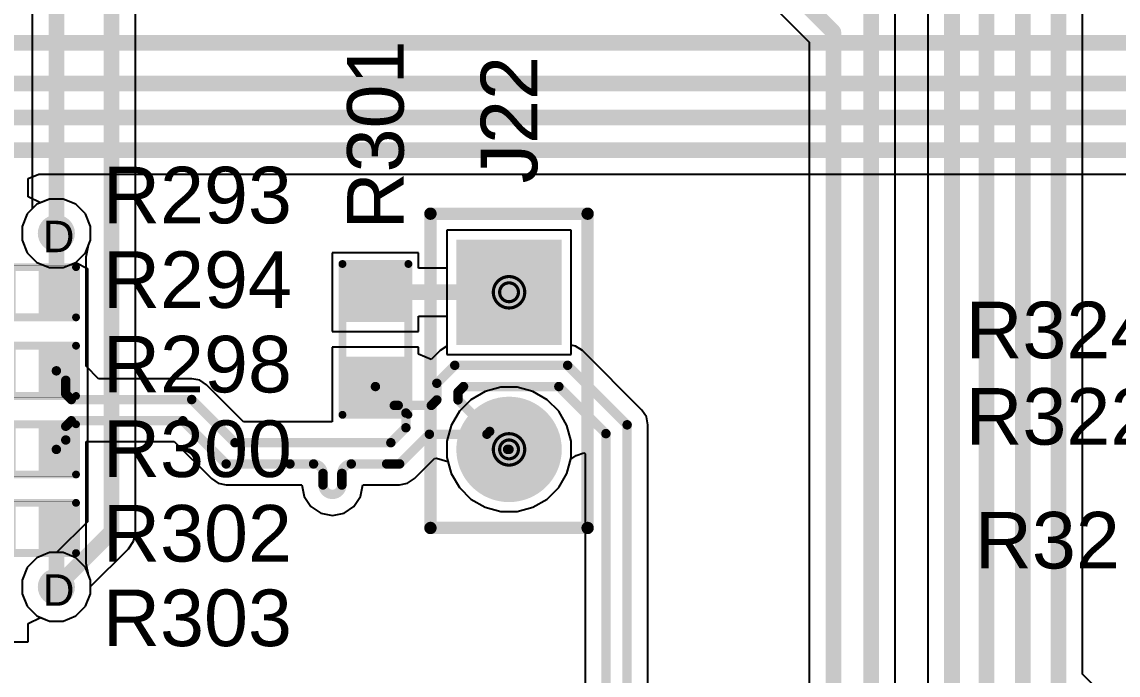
# Model space of a CAD drawing. Header units: inches. Extents: x -11 to 5428, y 0 to 5423.
# Drawn here: x 71.82 to 89.53, y 19.84 to 30.4 of the extents above; entities that cross this region are included whole.
import ezdxf

# ---------------------------------------------------------------- set-up
doc = ezdxf.new("R2010")
doc.units = ezdxf.units.IN
for name, color, linetype in [('Bottom Layer', 5, 'Continuous'), ('Bottom Solder', 6, 'Continuous'), ('Drill Drawing', 1, 'Continuous'), ('GND', 16, 'Continuous'), ('Multi-Layer', 9, 'Continuous'), ('Pad Holes', 156, 'Continuous'), ('PWR', 76, 'Continuous'), ('Top Layer', 1, 'Continuous'), ('Top Overlay', 2, 'Continuous'), ('Top Paste', 8, 'Continuous'), ('Top Solder', 216, 'Continuous'), ('Via Holes', 16, 'Continuous')]:
    doc.layers.add(name, color=color, linetype=linetype)
doc.styles.add('Arial', font='', dxfattribs={"height": 0.2})
doc.styles.get('Arial').set_extended_font_data('Arial')

# ---------------------------------------------------------------- blocks, each defined once
blk = doc.blocks.new('R___0402_187')
at = {"layer": 'Top Layer'}
for points in [[(-0.698, -0.317), (-0.698, 0.318), (-0.241, 0.318), (-0.241, -0.317)], [(0.241, -0.317), (0.241, 0.318), (0.699, 0.318), (0.699, -0.317)]]:
    blk.add_hatch(color=1, dxfattribs=at).paths.add_polyline_path(points)
at = {"layer": 'Top Paste'}
for points in [[(-0.698, -0.317), (-0.698, 0.318), (-0.241, 0.318), (-0.241, -0.317)], [(0.241, -0.317), (0.241, 0.318), (0.699, 0.318), (0.699, -0.317)]]:
    blk.add_hatch(color=8, dxfattribs=at).paths.add_polyline_path(points)
at = {"layer": 'Top Solder'}
for points in [[(-0.753, -0.372), (-0.753, 0.373), (-0.186, 0.373), (-0.186, -0.372)], [(0.186, -0.372), (0.186, 0.373), (0.754, 0.373), (0.754, -0.372)]]:
    blk.add_hatch(color=216, dxfattribs=at).paths.add_polyline_path(points)
at = {"layer": 'Top Overlay'}
for points in [[(0.787, 0.406, 0.127, 0.127, 0), (-0.787, 0.406, 0.127, 0.127, 0)], [(-0.787, 0.406, 0.127, 0.127, 0), (-0.787, -0.406, 0.127, 0.127, 0)], [(0.787, 0.406, 0.127, 0.127, 0), (0.787, -0.406, 0.127, 0.127, 0)], [(0.787, -0.406, 0.127, 0.127, 0), (-0.787, -0.406, 0.127, 0.127, 0)], [(0.813, -0.432, 0.00323, 0.00323, 0), (-0.813, -0.432, 0.00323, 0.00323, 0)]]:
    blk.add_lwpolyline(points, format="xyseb", dxfattribs=at)
for points in [[(-0.819, 0.406, 0.0635, 0.0635, 1), (-0.756, 0.406, 0.0635, 0.0635, 1)], [(-0.819, 0.406, 0.0635, 0.0635, 1), (-0.756, 0.406, 0.0635, 0.0635, 1)], [(0.756, 0.406, 0.0635, 0.0635, 1), (0.819, 0.406, 0.0635, 0.0635, 1)], [(0.756, 0.406, 0.0635, 0.0635, 1), (0.819, 0.406, 0.0635, 0.0635, 1)], [(-0.819, -0.406, 0.0635, 0.0635, 1), (-0.756, -0.406, 0.0635, 0.0635, 1)], [(-0.819, -0.406, 0.0635, 0.0635, 1), (-0.756, -0.406, 0.0635, 0.0635, 1)], [(0.756, -0.406, 0.0635, 0.0635, 1), (0.819, -0.406, 0.0635, 0.0635, 1)], [(0.756, -0.406, 0.0635, 0.0635, 1), (0.819, -0.406, 0.0635, 0.0635, 1)], [(-0.814, -0.432, 0.00161, 0.00161, 1), (-0.812, -0.432, 0.00161, 0.00161, 1)], [(0.812, -0.432, 0.00161, 0.00161, 1), (0.814, -0.432, 0.00161, 0.00161, 1)]]:
    blk.add_lwpolyline(points, format="xyseb", close=True, dxfattribs=at)
blk = doc.blocks.new('R___0603_188')
at = {"layer": 'Top Layer'}
for points in [[(-0.381, 0.444), (-0.381, -0.445), (-1.143, -0.445), (-1.143, 0.444)], [(1.143, 0.444), (1.143, -0.445), (0.381, -0.445), (0.381, 0.444)]]:
    blk.add_hatch(color=1, dxfattribs=at).paths.add_polyline_path(points)
at = {"layer": 'Top Paste'}
for points in [[(-0.381, 0.444), (-0.381, -0.445), (-1.143, -0.445), (-1.143, 0.444)], [(1.143, 0.444), (1.143, -0.445), (0.381, -0.445), (0.381, 0.444)]]:
    blk.add_hatch(color=8, dxfattribs=at).paths.add_polyline_path(points)
at = {"layer": 'Top Solder'}
for points in [[(-0.279, 0.546), (-0.279, -0.546), (-1.245, -0.546), (-1.245, 0.546)], [(1.245, 0.546), (1.245, -0.546), (0.279, -0.546), (0.279, 0.546)]]:
    blk.add_hatch(color=216, dxfattribs=at).paths.add_polyline_path(points)
at = {"layer": 'Top Overlay'}
for points in [[(1.219, 0.533, 0.127, 0.127, 0), (-1.219, 0.533, 0.127, 0.127, 0)], [(-1.219, -0.533, 0.127, 0.127, 0), (-1.219, 0.533, 0.127, 0.127, 0)], [(1.219, -0.533, 0.127, 0.127, 0), (1.219, 0.533, 0.127, 0.127, 0)], [(1.219, -0.533, 0.127, 0.127, 0), (-1.219, -0.533, 0.127, 0.127, 0)]]:
    blk.add_lwpolyline(points, format="xyseb", dxfattribs=at)
for points in [[(-1.251, 0.533, 0.0635, 0.0635, 1), (-1.187, 0.533, 0.0635, 0.0635, 1)], [(-1.251, 0.533, 0.0635, 0.0635, 1), (-1.187, 0.533, 0.0635, 0.0635, 1)], [(1.187, 0.533, 0.0635, 0.0635, 1), (1.251, 0.533, 0.0635, 0.0635, 1)], [(1.187, 0.533, 0.0635, 0.0635, 1), (1.251, 0.533, 0.0635, 0.0635, 1)], [(-1.251, -0.533, 0.0635, 0.0635, 1), (-1.187, -0.533, 0.0635, 0.0635, 1)], [(-1.251, -0.533, 0.0635, 0.0635, 1), (-1.187, -0.533, 0.0635, 0.0635, 1)], [(1.187, -0.533, 0.0635, 0.0635, 1), (1.251, -0.533, 0.0635, 0.0635, 1)], [(1.187, -0.533, 0.0635, 0.0635, 1), (1.251, -0.533, 0.0635, 0.0635, 1)]]:
    blk.add_lwpolyline(points, format="xyseb", close=True, dxfattribs=at)
blk = doc.blocks.new('R___0402_189')
at = {"layer": 'Top Layer'}
for points in [[(-0.699, -0.318), (-0.699, 0.317), (-0.241, 0.317), (-0.241, -0.318)], [(0.241, -0.318), (0.241, 0.317), (0.698, 0.317), (0.698, -0.318)]]:
    blk.add_hatch(color=1, dxfattribs=at).paths.add_polyline_path(points)
at = {"layer": 'Top Paste'}
for points in [[(-0.699, -0.318), (-0.699, 0.317), (-0.241, 0.317), (-0.241, -0.318)], [(0.241, -0.318), (0.241, 0.317), (0.698, 0.317), (0.698, -0.318)]]:
    blk.add_hatch(color=8, dxfattribs=at).paths.add_polyline_path(points)
at = {"layer": 'Top Solder'}
for points in [[(-0.754, -0.373), (-0.754, 0.372), (-0.186, 0.372), (-0.186, -0.373)], [(0.186, -0.373), (0.186, 0.372), (0.753, 0.372), (0.753, -0.373)]]:
    blk.add_hatch(color=216, dxfattribs=at).paths.add_polyline_path(points)
at = {"layer": 'Top Overlay'}
for points in [[(-0.787, 0.406, 0.127, 0.127, 0), (0.787, 0.406, 0.127, 0.127, 0)], [(-0.787, -0.406, 0.127, 0.127, 0), (-0.787, 0.406, 0.127, 0.127, 0)], [(0.787, -0.406, 0.127, 0.127, 0), (0.787, 0.406, 0.127, 0.127, 0)], [(-0.787, -0.406, 0.127, 0.127, 0), (0.787, -0.406, 0.127, 0.127, 0)], [(-0.813, -0.432, 0.00323, 0.00323, 0), (0.813, -0.432, 0.00323, 0.00323, 0)]]:
    blk.add_lwpolyline(points, format="xyseb", dxfattribs=at)
for points in [[(-0.819, 0.406, 0.0635, 0.0635, 1), (-0.756, 0.406, 0.0635, 0.0635, 1)], [(-0.819, 0.406, 0.0635, 0.0635, 1), (-0.756, 0.406, 0.0635, 0.0635, 1)], [(0.756, 0.406, 0.0635, 0.0635, 1), (0.819, 0.406, 0.0635, 0.0635, 1)], [(0.756, 0.406, 0.0635, 0.0635, 1), (0.819, 0.406, 0.0635, 0.0635, 1)], [(-0.819, -0.406, 0.0635, 0.0635, 1), (-0.756, -0.406, 0.0635, 0.0635, 1)], [(-0.819, -0.406, 0.0635, 0.0635, 1), (-0.756, -0.406, 0.0635, 0.0635, 1)], [(0.756, -0.406, 0.0635, 0.0635, 1), (0.819, -0.406, 0.0635, 0.0635, 1)], [(0.756, -0.406, 0.0635, 0.0635, 1), (0.819, -0.406, 0.0635, 0.0635, 1)], [(-0.814, -0.432, 0.00161, 0.00161, 1), (-0.812, -0.432, 0.00161, 0.00161, 1)], [(0.812, -0.432, 0.00161, 0.00161, 1), (0.814, -0.432, 0.00161, 0.00161, 1)]]:
    blk.add_lwpolyline(points, format="xyseb", close=True, dxfattribs=at)
blk = doc.blocks.new('R___0402_191')
at = {"layer": 'Top Layer'}
for points in [[(-0.699, -0.318), (-0.699, 0.317), (-0.241, 0.317), (-0.241, -0.318)], [(0.241, -0.318), (0.241, 0.317), (0.698, 0.317), (0.698, -0.318)]]:
    blk.add_hatch(color=1, dxfattribs=at).paths.add_polyline_path(points)
at = {"layer": 'Top Paste'}
for points in [[(-0.699, -0.318), (-0.699, 0.317), (-0.241, 0.317), (-0.241, -0.318)], [(0.241, -0.318), (0.241, 0.317), (0.698, 0.317), (0.698, -0.318)]]:
    blk.add_hatch(color=8, dxfattribs=at).paths.add_polyline_path(points)
at = {"layer": 'Top Solder'}
for points in [[(-0.754, -0.373), (-0.754, 0.372), (-0.186, 0.372), (-0.186, -0.373)], [(0.186, -0.373), (0.186, 0.372), (0.753, 0.372), (0.753, -0.373)]]:
    blk.add_hatch(color=216, dxfattribs=at).paths.add_polyline_path(points)
at = {"layer": 'Top Overlay'}
for points in [[(-0.787, 0.406, 0.127, 0.127, 0), (0.787, 0.406, 0.127, 0.127, 0)], [(-0.787, -0.406, 0.127, 0.127, 0), (-0.787, 0.406, 0.127, 0.127, 0)], [(0.787, -0.406, 0.127, 0.127, 0), (0.787, 0.406, 0.127, 0.127, 0)], [(-0.787, -0.406, 0.127, 0.127, 0), (0.787, -0.406, 0.127, 0.127, 0)], [(-0.813, -0.432, 0.00323, 0.00323, 0), (0.813, -0.432, 0.00323, 0.00323, 0)]]:
    blk.add_lwpolyline(points, format="xyseb", dxfattribs=at)
for points in [[(-0.819, 0.406, 0.0635, 0.0635, 1), (-0.756, 0.406, 0.0635, 0.0635, 1)], [(-0.819, 0.406, 0.0635, 0.0635, 1), (-0.756, 0.406, 0.0635, 0.0635, 1)], [(0.756, 0.406, 0.0635, 0.0635, 1), (0.819, 0.406, 0.0635, 0.0635, 1)], [(0.756, 0.406, 0.0635, 0.0635, 1), (0.819, 0.406, 0.0635, 0.0635, 1)], [(-0.819, -0.406, 0.0635, 0.0635, 1), (-0.756, -0.406, 0.0635, 0.0635, 1)], [(-0.819, -0.406, 0.0635, 0.0635, 1), (-0.756, -0.406, 0.0635, 0.0635, 1)], [(0.756, -0.406, 0.0635, 0.0635, 1), (0.819, -0.406, 0.0635, 0.0635, 1)], [(0.756, -0.406, 0.0635, 0.0635, 1), (0.819, -0.406, 0.0635, 0.0635, 1)], [(-0.814, -0.432, 0.00161, 0.00161, 1), (-0.812, -0.432, 0.00161, 0.00161, 1)], [(0.812, -0.432, 0.00161, 0.00161, 1), (0.814, -0.432, 0.00161, 0.00161, 1)]]:
    blk.add_lwpolyline(points, format="xyseb", close=True, dxfattribs=at)
blk = doc.blocks.new('R___0402_193')
at = {"layer": 'Top Layer'}
for points in [[(-0.698, -0.317), (-0.698, 0.318), (-0.241, 0.318), (-0.241, -0.317)], [(0.241, -0.317), (0.241, 0.318), (0.699, 0.318), (0.699, -0.317)]]:
    blk.add_hatch(color=1, dxfattribs=at).paths.add_polyline_path(points)
at = {"layer": 'Top Paste'}
for points in [[(-0.698, -0.317), (-0.698, 0.318), (-0.241, 0.318), (-0.241, -0.317)], [(0.241, -0.317), (0.241, 0.318), (0.699, 0.318), (0.699, -0.317)]]:
    blk.add_hatch(color=8, dxfattribs=at).paths.add_polyline_path(points)
at = {"layer": 'Top Solder'}
for points in [[(-0.753, -0.372), (-0.753, 0.373), (-0.186, 0.373), (-0.186, -0.372)], [(0.186, -0.372), (0.186, 0.373), (0.754, 0.373), (0.754, -0.372)]]:
    blk.add_hatch(color=216, dxfattribs=at).paths.add_polyline_path(points)
at = {"layer": 'Top Overlay'}
for points in [[(0.787, 0.406, 0.127, 0.127, 0), (-0.787, 0.406, 0.127, 0.127, 0)], [(-0.787, 0.406, 0.127, 0.127, 0), (-0.787, -0.406, 0.127, 0.127, 0)], [(0.787, 0.406, 0.127, 0.127, 0), (0.787, -0.406, 0.127, 0.127, 0)], [(0.787, -0.406, 0.127, 0.127, 0), (-0.787, -0.406, 0.127, 0.127, 0)], [(0.813, -0.432, 0.00323, 0.00323, 0), (-0.813, -0.432, 0.00323, 0.00323, 0)]]:
    blk.add_lwpolyline(points, format="xyseb", dxfattribs=at)
for points in [[(-0.819, 0.406, 0.0635, 0.0635, 1), (-0.756, 0.406, 0.0635, 0.0635, 1)], [(-0.819, 0.406, 0.0635, 0.0635, 1), (-0.756, 0.406, 0.0635, 0.0635, 1)], [(0.756, 0.406, 0.0635, 0.0635, 1), (0.819, 0.406, 0.0635, 0.0635, 1)], [(0.756, 0.406, 0.0635, 0.0635, 1), (0.819, 0.406, 0.0635, 0.0635, 1)], [(-0.819, -0.406, 0.0635, 0.0635, 1), (-0.756, -0.406, 0.0635, 0.0635, 1)], [(-0.819, -0.406, 0.0635, 0.0635, 1), (-0.756, -0.406, 0.0635, 0.0635, 1)], [(0.756, -0.406, 0.0635, 0.0635, 1), (0.819, -0.406, 0.0635, 0.0635, 1)], [(0.756, -0.406, 0.0635, 0.0635, 1), (0.819, -0.406, 0.0635, 0.0635, 1)], [(-0.814, -0.432, 0.00161, 0.00161, 1), (-0.812, -0.432, 0.00161, 0.00161, 1)], [(0.812, -0.432, 0.00161, 0.00161, 1), (0.814, -0.432, 0.00161, 0.00161, 1)]]:
    blk.add_lwpolyline(points, format="xyseb", close=True, dxfattribs=at)
blk = doc.blocks.new('HDR1X2__195')
at = {"layer": 'Bottom Layer'}
blk.add_hatch(color=5, dxfattribs=at).paths.add_polyline_path([(-0.75, 0.75), (0.75, 0.75), (0.75, -0.75), (-0.75, -0.75)])
h = blk.add_hatch(color=5, dxfattribs=at)
edge = h.paths.add_edge_path()
edge.add_arc((2.54, 0), 0.75, 0, 360)
at = {"layer": 'Bottom Solder'}
blk.add_hatch(color=6, dxfattribs=at).paths.add_polyline_path([(-0.852, 0.852), (0.852, 0.852), (0.852, -0.852), (-0.852, -0.852)])
h = blk.add_hatch(color=6, dxfattribs=at)
edge = h.paths.add_edge_path()
edge.add_arc((2.54, 0), 0.852, 0, 360)
at = {"layer": 'GND'}
blk.add_hatch(color=16, dxfattribs=at).paths.add_polyline_path([(-0.75, 0.75), (0.75, 0.75), (0.75, -0.75), (-0.75, -0.75)])
h = blk.add_hatch(color=16, dxfattribs=at)
edge = h.paths.add_edge_path()
edge.add_arc((2.54, 0), 0.75, 0, 360)
at = {"layer": 'Multi-Layer'}
blk.add_hatch(color=9, dxfattribs=at).paths.add_polyline_path([(-0.75, 0.75), (0.75, 0.75), (0.75, -0.75), (-0.75, -0.75)])
h = blk.add_hatch(color=9, dxfattribs=at)
edge = h.paths.add_edge_path()
edge.add_arc((2.54, 0), 0.75, 0, 360)
at = {"layer": 'Pad Holes'}
h = blk.add_hatch(color=7, dxfattribs=at)
edge = h.paths.add_edge_path()
edge.add_arc((0, 0), 0.45, 0, 360)
h = blk.add_hatch(color=7, dxfattribs=at)
edge = h.paths.add_edge_path()
edge.add_arc((2.54, 0), 0.45, 0, 360)
at = {"layer": 'PWR'}
blk.add_hatch(color=76, dxfattribs=at).paths.add_polyline_path([(-0.75, 0.75), (0.75, 0.75), (0.75, -0.75), (-0.75, -0.75)])
h = blk.add_hatch(color=76, dxfattribs=at)
edge = h.paths.add_edge_path()
edge.add_arc((2.54, 0), 0.75, 0, 360)
at = {"layer": 'Top Layer'}
blk.add_hatch(color=1, dxfattribs=at).paths.add_polyline_path([(-0.75, 0.75), (0.75, 0.75), (0.75, -0.75), (-0.75, -0.75)])
h = blk.add_hatch(color=1, dxfattribs=at)
edge = h.paths.add_edge_path()
edge.add_arc((2.54, 0), 0.75, 0, 360)
at = {"layer": 'Top Solder'}
blk.add_hatch(color=216, dxfattribs=at).paths.add_polyline_path([(-0.852, 0.852), (0.852, 0.852), (0.852, -0.852), (-0.852, -0.852)])
h = blk.add_hatch(color=216, dxfattribs=at)
edge = h.paths.add_edge_path()
edge.add_arc((2.54, 0), 0.852, 0, 360)
at = {"layer": 'Top Overlay'}
for points in [[(-1.27, -1.27, 0.2, 0.2, 0), (-1.27, 1.27, 0.2, 0.2, 0)], [(3.81, 1.27, 0.2, 0.2, 0), (-1.27, 1.27, 0.2, 0.2, 0)], [(3.81, -1.27, 0.2, 0.2, 0), (3.81, 1.27, 0.2, 0.2, 0)], [(3.81, -1.27, 0.2, 0.2, 0), (-1.27, -1.27, 0.2, 0.2, 0)]]:
    blk.add_lwpolyline(points, format="xyseb", dxfattribs=at)
for points in [[(-1.32, 1.27, 0.1, 0.1, 1), (-1.22, 1.27, 0.1, 0.1, 1)], [(-1.32, 1.27, 0.1, 0.1, 1), (-1.22, 1.27, 0.1, 0.1, 1)], [(3.76, 1.27, 0.1, 0.1, 1), (3.86, 1.27, 0.1, 0.1, 1)], [(3.76, 1.27, 0.1, 0.1, 1), (3.86, 1.27, 0.1, 0.1, 1)], [(-1.32, -1.27, 0.1, 0.1, 1), (-1.22, -1.27, 0.1, 0.1, 1)], [(-1.32, -1.27, 0.1, 0.1, 1), (-1.22, -1.27, 0.1, 0.1, 1)], [(3.76, -1.27, 0.1, 0.1, 1), (3.86, -1.27, 0.1, 0.1, 1)], [(3.76, -1.27, 0.1, 0.1, 1), (3.86, -1.27, 0.1, 0.1, 1)]]:
    blk.add_lwpolyline(points, format="xyseb", close=True, dxfattribs=at)

msp = doc.modelspace()

# ---------------------------------------------------------------- hatches: boundary and pattern name
at = {"layer": 'Bottom Layer'}
h = msp.add_hatch(color=5, dxfattribs=at)
edge = h.paths.add_edge_path()
edge.add_arc((72.374, 26.981), 0.3, 0, 360)
h = msp.add_hatch(color=5, dxfattribs=at)
edge = h.paths.add_edge_path()
edge.add_arc((72.374, 21.266), 0.3, 0, 360)
at = {"layer": 'GND'}
h = msp.add_hatch(color=16, dxfattribs=at)
edge = h.paths.add_edge_path()
edge.add_arc((72.374, 26.981), 0.3, 0, 360)
h = msp.add_hatch(color=16, dxfattribs=at)
edge = h.paths.add_edge_path()
edge.add_arc((72.374, 21.266), 0.3, 0, 360)
at = {"layer": 'PWR'}
h = msp.add_hatch(color=76, dxfattribs=at)
edge = h.paths.add_edge_path()
edge.add_arc((72.374, 26.981), 0.3, 0, 360)
h = msp.add_hatch(color=76, dxfattribs=at)
edge = h.paths.add_edge_path()
edge.add_arc((72.374, 21.266), 0.3, 0, 360)
at = {"layer": 'Top Layer'}
h = msp.add_hatch(color=1, dxfattribs=at)
edge = h.paths.add_edge_path()
edge.add_arc((72.374, 26.981), 0.3, 0, 360)
h = msp.add_hatch(color=1, dxfattribs=at)
edge = h.paths.add_edge_path()
edge.add_arc((72.374, 21.266), 0.3, 0, 360)
at = {"layer": 'Via Holes'}
h = msp.add_hatch(color=7, dxfattribs=at)
edge = h.paths.add_edge_path()
edge.add_arc((72.374, 26.981), 0.15, 0, 360)
h = msp.add_hatch(color=7, dxfattribs=at)
edge = h.paths.add_edge_path()
edge.add_arc((72.374, 21.266), 0.15, 0, 360)

# ---------------------------------------------------------------- linework, layer by layer
at = {"layer": 'Bottom Layer'}
for p, q in [((71.985, 33.701), (71.985, 27.376)), ((73.653, 22.157), (73.653, 33.263)), ((81.793, 32.822), (84.541, 30.073)), ((88.958, 19.858), (88.958, 32.764)), ((86.458, 31.89), (86.458, 18.983)), ((85.928, 17.689), (85.928, 30.564)), ((84.541, 30.073), (84.541, 17.294)), ((71.904, 27.295), (71.82, 27.092)), ((71.985, 27.376), (71.904, 27.295)), ((71.82, 27.092), (71.82, 26.871)), ((80.693, 27.033), (78.685, 27.033)), ((78.685, 27.033), (78.685, 25.025)), ((80.693, 25.025), (80.693, 27.033)), ((71.82, 26.871), (71.904, 26.668)), ((71.904, 26.668), (72.06, 26.512)), ((72.06, 26.512), (72.264, 26.427)), ((72.264, 26.427), (72.484, 26.427)), ((72.484, 26.427), (72.688, 26.512)), ((72.688, 26.512), (72.876, 26.412)), ((72.876, 26.412), (72.876, 22.318)), ((78.685, 25.025), (80.693, 25.025)), ((79.557, 24.493), (79.301, 24.424)), ((79.821, 24.493), (79.557, 24.493)), ((80.076, 24.424), (79.821, 24.493)), ((79.072, 24.292), (78.886, 24.105)), ((79.301, 24.424), (79.072, 24.292)), ((80.305, 24.292), (80.076, 24.424)), ((80.492, 24.105), (80.305, 24.292)), ((78.886, 24.105), (78.753, 23.876)), ((80.625, 23.876), (80.492, 24.105)), ((78.753, 23.876), (78.685, 23.621)), ((80.693, 23.621), (80.625, 23.876)), ((78.685, 23.621), (78.685, 23.357)), ((80.693, 23.357), (80.693, 23.621)), ((78.685, 23.357), (78.753, 23.101)), ((80.625, 23.101), (80.693, 23.357)), ((78.753, 23.101), (78.886, 22.872)), ((80.492, 22.872), (80.625, 23.101)), ((78.886, 22.872), (79.072, 22.685)), ((80.305, 22.685), (80.492, 22.872)), ((79.072, 22.685), (79.301, 22.553)), ((80.076, 22.553), (80.305, 22.685)), ((79.301, 22.553), (79.557, 22.485)), ((79.821, 22.485), (80.076, 22.553)), ((79.557, 22.485), (79.821, 22.485)), ((72.876, 22.318), (72.378, 21.82)), ((73.623, 22.008), (73.653, 22.157)), ((73.539, 21.882), (73.623, 22.008)), ((72.264, 21.82), (72.06, 21.736)), ((72.378, 21.82), (72.264, 21.82)), ((72.928, 21.271), (73.539, 21.882)), ((72.06, 21.736), (71.904, 21.58)), ((71.904, 21.58), (71.82, 21.377)), ((71.82, 21.377), (71.82, 21.156)), ((72.928, 21.156), (72.928, 21.271)), ((71.82, 21.156), (71.904, 20.953)), ((72.843, 20.953), (72.928, 21.156)), ((71.904, 20.953), (72.06, 20.797)), ((72.688, 20.797), (72.843, 20.953)), ((72.06, 20.797), (72.264, 20.712)), ((72.484, 20.712), (72.688, 20.797)), ((72.264, 20.712), (72.484, 20.712)), ((90.925, 17.891), (88.958, 19.858))]:
    msp.add_line(p, q, dxfattribs=at)
for points in [[(72.374, 26.981, 0.254, 0.254, 0), (72.374, 33.701, 0.254, 0.254, 0)], [(73.264, 22.157, 0.254, 0.254, 0), (73.264, 33.424, 0.254, 0.254, 0)], [(81.788, 33.376, 0.254, 0.254, 0), (84.93, 30.234, 0.254, 0.254, 0)], [(88.57, 19.697, 0.254, 0.254, 0), (88.57, 32.764, 0.254, 0.254, 0)], [(87.992, 19.458, 0.254, 0.254, 0), (87.992, 32.525, 0.254, 0.254, 0)], [(87.406, 19.215, 0.254, 0.254, 0), (87.406, 32.282, 0.254, 0.254, 0)], [(86.847, 18.983, 0.254, 0.254, 0), (86.847, 32.051, 0.254, 0.254, 0)], [(85.539, 17.528, 0.254, 0.254, 0), (85.539, 30.564, 0.254, 0.254, 0)], [(84.93, 17.294, 0.254, 0.254, 0), (84.93, 30.234, 0.254, 0.254, 0)], [(72.374, 21.266, 0.254, 0.254, 0), (73.264, 22.157, 0.254, 0.254, 0)]]:
    msp.add_lwpolyline(points, format="xyseb", dxfattribs=at)
for points in [[(84.866, 30.234, 0.127, 0.127, 1), (84.993, 30.234, 0.127, 0.127, 1)], [(84.866, 30.234, 0.127, 0.127, 1), (84.993, 30.234, 0.127, 0.127, 1)], [(72.31, 26.981, 0.127, 0.127, 1), (72.437, 26.981, 0.127, 0.127, 1)], [(73.201, 22.157, 0.127, 0.127, 1), (73.328, 22.157, 0.127, 0.127, 1)], [(73.201, 22.157, 0.127, 0.127, 1), (73.328, 22.157, 0.127, 0.127, 1)], [(72.31, 21.266, 0.127, 0.127, 1), (72.437, 21.266, 0.127, 0.127, 1)]]:
    msp.add_lwpolyline(points, format="xyseb", close=True, dxfattribs=at)
at = {"layer": 'Drill Drawing'}
for points in [[(79.943, 26.029, 0.0508, 0.0508, 1), (79.435, 26.029, 0.0508, 0.0508, 1)], [(79.422, 26.029, 0.0254, 0.0254, 1), (79.448, 26.029, 0.0254, 0.0254, 1)], [(79.841, 26.029, 0.0508, 0.0508, 1), (79.537, 26.029, 0.0508, 0.0508, 1)], [(79.524, 26.029, 0.0254, 0.0254, 1), (79.549, 26.029, 0.0254, 0.0254, 1)], [(79.829, 26.029, 0.0254, 0.0254, 1), (79.854, 26.029, 0.0254, 0.0254, 1)], [(79.93, 26.029, 0.0254, 0.0254, 1), (79.956, 26.029, 0.0254, 0.0254, 1)], [(79.943, 23.489, 0.0508, 0.0508, 1), (79.435, 23.489, 0.0508, 0.0508, 1)], [(79.841, 23.489, 0.0508, 0.0508, 1), (79.537, 23.489, 0.0508, 0.0508, 1)], [(79.422, 23.489, 0.0254, 0.0254, 1), (79.448, 23.489, 0.0254, 0.0254, 1)], [(79.524, 23.489, 0.0254, 0.0254, 1), (79.549, 23.489, 0.0254, 0.0254, 1)], [(79.829, 23.489, 0.0254, 0.0254, 1), (79.854, 23.489, 0.0254, 0.0254, 1)], [(79.93, 23.489, 0.0254, 0.0254, 1), (79.956, 23.489, 0.0254, 0.0254, 1)]]:
    msp.add_lwpolyline(points, format="xyseb", close=True, dxfattribs=at)
at = {"layer": 'GND'}
for p, q in [((72.264, 27.535), (72.06, 27.451)), ((72.484, 27.535), (72.264, 27.535)), ((72.688, 27.451), (72.484, 27.535)), ((71.904, 27.295), (71.82, 27.092)), ((72.06, 27.451), (71.904, 27.295)), ((72.843, 27.295), (72.688, 27.451)), ((72.928, 27.092), (72.843, 27.295)), ((71.82, 27.092), (71.82, 26.871)), ((72.928, 26.871), (72.928, 27.092)), ((80.693, 27.033), (78.685, 27.033)), ((78.685, 27.033), (78.685, 25.025)), ((80.693, 25.025), (80.693, 27.033)), ((71.82, 26.871), (71.904, 26.668)), ((72.843, 26.668), (72.928, 26.871)), ((71.904, 26.668), (72.06, 26.512)), ((72.688, 26.512), (72.843, 26.668)), ((72.06, 26.512), (72.264, 26.427)), ((72.264, 26.427), (72.484, 26.427)), ((72.484, 26.427), (72.688, 26.512)), ((78.685, 25.025), (80.693, 25.025)), ((79.557, 24.493), (79.301, 24.424)), ((79.821, 24.493), (79.557, 24.493)), ((80.076, 24.424), (79.821, 24.493)), ((79.072, 24.292), (78.886, 24.105)), ((79.301, 24.424), (79.072, 24.292)), ((80.305, 24.292), (80.076, 24.424)), ((80.492, 24.105), (80.305, 24.292)), ((78.886, 24.105), (78.753, 23.876)), ((80.625, 23.876), (80.492, 24.105)), ((78.753, 23.876), (78.685, 23.621)), ((80.693, 23.621), (80.625, 23.876)), ((78.685, 23.621), (78.685, 23.357)), ((80.693, 23.357), (80.693, 23.621)), ((78.685, 23.357), (78.753, 23.101)), ((80.625, 23.101), (80.693, 23.357)), ((78.753, 23.101), (78.886, 22.872)), ((80.492, 22.872), (80.625, 23.101)), ((78.886, 22.872), (79.072, 22.685)), ((80.305, 22.685), (80.492, 22.872)), ((79.072, 22.685), (79.301, 22.553)), ((80.076, 22.553), (80.305, 22.685)), ((79.301, 22.553), (79.557, 22.485)), ((79.821, 22.485), (80.076, 22.553)), ((79.557, 22.485), (79.821, 22.485)), ((72.264, 21.82), (72.06, 21.736)), ((72.484, 21.82), (72.264, 21.82)), ((72.688, 21.736), (72.484, 21.82)), ((72.06, 21.736), (71.904, 21.58)), ((72.843, 21.58), (72.688, 21.736)), ((71.904, 21.58), (71.82, 21.377)), ((72.928, 21.377), (72.843, 21.58)), ((71.82, 21.377), (71.82, 21.156)), ((72.928, 21.156), (72.928, 21.377)), ((71.82, 21.156), (71.904, 20.953)), ((72.843, 20.953), (72.928, 21.156)), ((71.904, 20.953), (72.06, 20.797)), ((72.688, 20.797), (72.843, 20.953)), ((72.06, 20.797), (72.264, 20.712)), ((72.484, 20.712), (72.688, 20.797)), ((72.264, 20.712), (72.484, 20.712))]:
    msp.add_line(p, q, dxfattribs=at)
at = {"layer": 'PWR'}
for p, q in [((72.264, 27.535), (72.06, 27.451)), ((72.484, 27.535), (72.264, 27.535)), ((72.688, 27.451), (72.484, 27.535)), ((71.904, 27.295), (71.82, 27.092)), ((72.06, 27.451), (71.904, 27.295)), ((72.843, 27.295), (72.688, 27.451)), ((72.928, 27.092), (72.843, 27.295)), ((71.82, 27.092), (71.82, 26.871)), ((72.928, 26.871), (72.928, 27.092)), ((80.693, 27.033), (78.685, 27.033)), ((78.685, 27.033), (78.685, 25.025)), ((80.693, 25.025), (80.693, 27.033)), ((71.82, 26.871), (71.904, 26.668)), ((72.843, 26.668), (72.928, 26.871)), ((71.904, 26.668), (72.06, 26.512)), ((72.688, 26.512), (72.843, 26.668)), ((72.06, 26.512), (72.264, 26.427)), ((72.264, 26.427), (72.484, 26.427)), ((72.484, 26.427), (72.688, 26.512)), ((78.685, 25.025), (80.693, 25.025)), ((79.557, 24.493), (79.301, 24.424)), ((79.821, 24.493), (79.557, 24.493)), ((80.076, 24.424), (79.821, 24.493)), ((79.072, 24.292), (78.886, 24.105)), ((79.301, 24.424), (79.072, 24.292)), ((80.305, 24.292), (80.076, 24.424)), ((80.492, 24.105), (80.305, 24.292)), ((78.886, 24.105), (78.753, 23.876)), ((80.625, 23.876), (80.492, 24.105)), ((78.753, 23.876), (78.685, 23.621)), ((80.693, 23.621), (80.625, 23.876)), ((78.685, 23.621), (78.685, 23.357)), ((80.693, 23.357), (80.693, 23.621)), ((78.685, 23.357), (78.753, 23.101)), ((80.625, 23.101), (80.693, 23.357)), ((78.753, 23.101), (78.886, 22.872)), ((80.492, 22.872), (80.625, 23.101)), ((78.886, 22.872), (79.072, 22.685)), ((80.305, 22.685), (80.492, 22.872)), ((79.072, 22.685), (79.301, 22.553)), ((80.076, 22.553), (80.305, 22.685)), ((79.301, 22.553), (79.557, 22.485)), ((79.821, 22.485), (80.076, 22.553)), ((79.557, 22.485), (79.821, 22.485)), ((72.264, 21.82), (72.06, 21.736)), ((72.484, 21.82), (72.264, 21.82)), ((72.688, 21.736), (72.484, 21.82)), ((72.06, 21.736), (71.904, 21.58)), ((72.843, 21.58), (72.688, 21.736)), ((71.904, 21.58), (71.82, 21.377)), ((72.928, 21.377), (72.843, 21.58)), ((71.82, 21.377), (71.82, 21.156)), ((72.928, 21.156), (72.928, 21.377)), ((71.82, 21.156), (71.904, 20.953)), ((72.843, 20.953), (72.928, 21.156)), ((71.904, 20.953), (72.06, 20.797)), ((72.688, 20.797), (72.843, 20.953)), ((72.06, 20.797), (72.264, 20.712)), ((72.484, 20.712), (72.688, 20.797)), ((72.264, 20.712), (72.484, 20.712))]:
    msp.add_line(p, q, dxfattribs=at)
at = {"layer": 'Top Layer'}
for p, q in [((71.917, 27.87), (72.093, 27.936)), ((71.917, 27.573), (71.917, 27.87)), ((72.093, 27.936), (126.506, 27.936)), ((72.12, 27.476), (71.917, 27.573)), ((72.264, 27.535), (72.12, 27.476)), ((72.484, 27.535), (72.264, 27.535)), ((72.688, 27.451), (72.484, 27.535)), ((72.843, 27.295), (72.688, 27.451)), ((72.928, 27.092), (72.843, 27.295)), ((72.928, 26.871), (72.928, 27.092)), ((80.693, 27.033), (78.685, 27.033)), ((78.685, 27.033), (78.685, 26.417)), ((80.693, 25.173), (80.693, 27.033)), ((72.856, 26.6), (72.893, 26.788)), ((72.893, 26.788), (72.928, 26.871)), ((72.856, 25.534), (72.856, 26.6)), ((72.856, 26.6), (72.856, 26.6)), ((78.228, 26.664), (76.831, 26.664)), ((76.831, 26.664), (76.831, 25.394)), ((78.228, 26.417), (78.228, 26.664)), ((78.685, 26.417), (78.228, 26.417)), ((72.856, 25.457), (72.856, 25.534)), ((78.228, 25.394), (78.228, 25.64)), ((78.228, 25.64), (78.685, 25.64)), ((78.685, 25.64), (78.685, 25.159)), ((72.856, 24.835), (72.856, 25.457)), ((76.831, 25.394), (78.228, 25.394)), ((78.683, 25.159), (78.574, 25.086)), ((78.685, 25.159), (78.683, 25.159)), ((80.765, 25.159), (80.693, 25.173)), ((80.874, 25.086), (80.765, 25.159)), ((78.228, 25.14), (76.831, 25.14)), ((76.831, 25.14), (76.831, 23.933)), ((78.228, 25.027), (78.228, 25.14)), ((78.432, 24.943), (78.228, 25.027)), ((78.574, 25.086), (78.432, 24.943)), ((81.836, 24.124), (80.874, 25.086)), ((73.057, 24.632), (72.856, 24.835)), ((74.562, 24.632), (73.057, 24.632)), ((74.69, 24.606), (74.562, 24.632)), ((74.8, 24.533), (74.69, 24.606)), ((75.4, 23.933), (74.8, 24.533)), ((81.909, 24.015), (81.836, 24.124)), ((76.831, 23.933), (75.4, 23.933)), ((81.934, 23.886), (81.909, 24.015)), ((81.934, 18.044), (81.934, 23.886)), ((72.856, 23.609), (72.858, 23.616)), ((72.856, 22.994), (72.856, 23.609)), ((72.858, 23.616), (74.28, 23.616)), ((74.28, 23.616), (74.88, 23.016)), ((80.685, 23.329), (80.774, 23.388)), ((80.774, 23.388), (80.896, 23.434)), ((80.896, 23.434), (80.918, 23.42)), ((80.918, 23.42), (80.918, 18.326)), ((78.159, 23.016), (78.487, 23.344)), ((78.487, 23.344), (78.516, 23.345)), ((78.516, 23.345), (78.702, 23.295)), ((78.702, 23.295), (78.753, 23.101)), ((80.625, 23.101), (80.685, 23.329)), ((78.753, 23.101), (78.886, 22.872)), ((80.492, 22.872), (80.625, 23.101)), ((72.856, 22.917), (72.856, 22.994)), ((72.856, 22.714), (72.856, 22.917)), ((74.88, 23.016), (74.989, 22.943)), ((74.989, 22.943), (75.118, 22.917)), ((75.118, 22.917), (76.141, 22.917)), ((76.141, 22.917), (76.343, 22.914)), ((76.343, 22.914), (76.38, 22.726)), ((77.29, 22.726), (77.327, 22.914)), ((77.327, 22.914), (77.529, 22.917)), ((77.529, 22.917), (77.921, 22.917)), ((77.921, 22.917), (78.05, 22.943)), ((78.05, 22.943), (78.159, 23.016)), ((78.886, 22.872), (79.072, 22.685)), ((80.305, 22.685), (80.492, 22.872)), ((72.856, 21.647), (72.856, 22.714)), ((76.38, 22.726), (76.487, 22.566)), ((77.183, 22.566), (77.29, 22.726)), ((79.072, 22.685), (79.301, 22.553)), ((80.076, 22.553), (80.305, 22.685)), ((76.487, 22.566), (76.647, 22.459)), ((77.023, 22.459), (77.183, 22.566)), ((79.301, 22.553), (79.557, 22.485)), ((79.821, 22.485), (80.076, 22.553)), ((76.647, 22.459), (76.835, 22.422)), ((76.835, 22.422), (77.023, 22.459)), ((79.557, 22.485), (79.821, 22.485)), ((72.893, 21.459), (72.856, 21.647)), ((72.856, 21.647), (72.856, 21.647)), ((72.856, 21.647), (72.856, 21.647)), ((72.928, 21.377), (72.893, 21.459)), ((72.928, 21.156), (72.928, 21.377)), ((72.843, 20.953), (72.928, 21.156)), ((72.688, 20.797), (72.843, 20.953)), ((71.917, 20.675), (72.12, 20.772)), ((72.12, 20.772), (72.264, 20.712)), ((72.484, 20.712), (72.688, 20.797)), ((71.917, 20.377), (71.917, 20.675)), ((72.264, 20.712), (72.484, 20.712)), ((70.951, 20.377), (71.917, 20.377))]:
    msp.add_line(p, q, dxfattribs=at)
for points in [[(41.693, 30.059, 0.254, 0.254, 0), (136.943, 30.059, 0.254, 0.254, 0)], [(47.082, 29.404, 0.254, 0.254, 0), (137.154, 29.404, 0.254, 0.254, 0)], [(53.314, 28.854, 0.254, 0.254, 0), (137.543, 28.854, 0.254, 0.254, 0)], [(62.287, 28.324, 0.254, 0.254, 0), (138.24, 28.324, 0.254, 0.254, 0)], [(72.374, 26.029, 0.254, 0.254, 0), (72.374, 26.981, 0.254, 0.254, 0)], [(77.53, 26.029, 0.254, 0.254, 0), (79.689, 26.029, 0.254, 0.254, 0)], [(72.374, 24.759, 0.152, 0.152, 0), (72.526, 24.606, 0.152, 0.152, 0)], [(78.522, 24.558, 0.152, 0.152, 0), (78.812, 24.848, 0.152, 0.152, 0)], [(78.812, 24.848, 0.152, 0.152, 0), (80.636, 24.848, 0.152, 0.152, 0)], [(80.636, 24.848, 0.152, 0.152, 0), (81.597, 23.886, 0.152, 0.152, 0)], [(72.526, 24.385, 0.152, 0.152, 0), (72.526, 24.606, 0.152, 0.152, 0)], [(78.522, 24.289, 0.152, 0.152, 0), (78.522, 24.558, 0.152, 0.152, 0)], [(72.526, 24.385, 0.152, 0.152, 0), (72.615, 24.295, 0.152, 0.152, 0)], [(77.53, 24.505, 0.152, 0.152, 0), (77.835, 24.2, 0.152, 0.152, 0)], [(78.865, 24.416, 0.152, 0.152, 0), (78.954, 24.505, 0.152, 0.152, 0)], [(78.865, 24.289, 0.152, 0.152, 0), (78.865, 24.416, 0.152, 0.152, 0)], [(78.954, 24.505, 0.152, 0.152, 0), (80.494, 24.505, 0.152, 0.152, 0)], [(80.494, 24.505, 0.152, 0.152, 0), (81.255, 23.744, 0.152, 0.152, 0)], [(72.615, 24.295, 0.152, 0.152, 0), (74.562, 24.295, 0.152, 0.152, 0)], [(74.562, 24.295, 0.152, 0.152, 0), (75.26, 23.597, 0.152, 0.152, 0)], [(77.835, 24.2, 0.152, 0.152, 0), (77.898, 24.2, 0.152, 0.152, 0)], [(77.898, 24.2, 0.152, 0.152, 0), (78.022, 24.077, 0.152, 0.152, 0)], [(77.898, 24.2, 0.152, 0.152, 0), (78.433, 24.2, 0.152, 0.152, 0)], [(78.433, 24.2, 0.152, 0.152, 0), (78.522, 24.289, 0.152, 0.152, 0)], [(78.865, 24.289, 0.152, 0.152, 0), (79.376, 23.779, 0.152, 0.152, 0)], [(78.022, 23.839, 0.152, 0.152, 0), (78.022, 24.077, 0.152, 0.152, 0)], [(72.526, 23.863, 0.152, 0.152, 0), (72.615, 23.952, 0.152, 0.152, 0)], [(72.526, 23.641, 0.152, 0.152, 0), (72.526, 23.863, 0.152, 0.152, 0)], [(72.615, 23.952, 0.152, 0.152, 0), (74.419, 23.952, 0.152, 0.152, 0)], [(74.419, 23.952, 0.152, 0.152, 0), (75.118, 23.254, 0.152, 0.152, 0)], [(77.779, 23.597, 0.152, 0.152, 0), (78.022, 23.839, 0.152, 0.152, 0)], [(81.597, 18.044, 0.152, 0.152, 0), (81.597, 23.886, 0.152, 0.152, 0)], [(77.921, 23.254, 0.152, 0.152, 0), (78.402, 23.734, 0.152, 0.152, 0)], [(78.402, 23.734, 0.152, 0.152, 0), (79.331, 23.734, 0.152, 0.152, 0)], [(79.376, 23.779, 0.152, 0.152, 0), (79.666, 23.489, 0.152, 0.152, 0)], [(81.255, 18.186, 0.152, 0.152, 0), (81.255, 23.744, 0.152, 0.152, 0)], [(72.374, 23.489, 0.152, 0.152, 0), (72.526, 23.641, 0.152, 0.152, 0)], [(75.26, 23.597, 0.152, 0.152, 0), (77.779, 23.597, 0.152, 0.152, 0)], [(79.666, 23.489, 0.152, 0.152, 0), (79.689, 23.489, 0.152, 0.152, 0)], [(75.118, 23.254, 0.152, 0.152, 0), (76.149, 23.254, 0.152, 0.152, 0)], [(76.149, 23.254, 0.152, 0.152, 0), (76.53, 23.254, 0.152, 0.152, 0)], [(76.53, 23.254, 0.152, 0.152, -0.414214), (76.683, 23.101, 0.152, 0.152, 0)], [(76.987, 23.101, 0.152, 0.152, -0.414214), (77.14, 23.254, 0.152, 0.152, 0)], [(77.14, 23.254, 0.152, 0.152, 0), (77.711, 23.254, 0.152, 0.152, 0)], [(77.711, 23.254, 0.152, 0.152, 0), (77.921, 23.254, 0.152, 0.152, 0)], [(76.683, 22.914, 0.152, 0.152, 0), (76.683, 23.101, 0.152, 0.152, 0)], [(76.987, 22.914, 0.152, 0.152, 0), (76.987, 23.101, 0.152, 0.152, 0)], [(76.987, 22.914, 0.152, 0.152, -1), (76.683, 22.914, 0.152, 0.152, 0)], [(72.374, 21.266, 0.254, 0.254, 0), (72.374, 22.219, 0.254, 0.254, 0)]]:
    msp.add_lwpolyline(points, format="xyseb", dxfattribs=at)
for points in [[(72.31, 26.981, 0.127, 0.127, 1), (72.437, 26.981, 0.127, 0.127, 1)], [(72.31, 26.029, 0.127, 0.127, 1), (72.437, 26.029, 0.127, 0.127, 1)], [(77.466, 26.029, 0.127, 0.127, 1), (77.593, 26.029, 0.127, 0.127, 1)], [(79.625, 26.029, 0.127, 0.127, 1), (79.752, 26.029, 0.127, 0.127, 1)], [(72.336, 24.759, 0.0762, 0.0762, 1), (72.412, 24.759, 0.0762, 0.0762, 1)], [(78.774, 24.848, 0.0762, 0.0762, 1), (78.85, 24.848, 0.0762, 0.0762, 1)], [(78.774, 24.848, 0.0762, 0.0762, 1), (78.85, 24.848, 0.0762, 0.0762, 1)], [(80.598, 24.848, 0.0762, 0.0762, 1), (80.674, 24.848, 0.0762, 0.0762, 1)], [(80.598, 24.848, 0.0762, 0.0762, 1), (80.674, 24.848, 0.0762, 0.0762, 1)], [(72.488, 24.606, 0.0762, 0.0762, 1), (72.564, 24.606, 0.0762, 0.0762, 1)], [(72.488, 24.606, 0.0762, 0.0762, 1), (72.564, 24.606, 0.0762, 0.0762, 1)], [(78.484, 24.558, 0.0762, 0.0762, 1), (78.56, 24.558, 0.0762, 0.0762, 1)], [(78.484, 24.558, 0.0762, 0.0762, 1), (78.56, 24.558, 0.0762, 0.0762, 1)], [(72.488, 24.385, 0.0762, 0.0762, 1), (72.564, 24.385, 0.0762, 0.0762, 1)], [(72.488, 24.385, 0.0762, 0.0762, 1), (72.564, 24.385, 0.0762, 0.0762, 1)], [(77.492, 24.505, 0.0762, 0.0762, 1), (77.568, 24.505, 0.0762, 0.0762, 1)], [(78.827, 24.416, 0.0762, 0.0762, 1), (78.903, 24.416, 0.0762, 0.0762, 1)], [(78.827, 24.416, 0.0762, 0.0762, 1), (78.903, 24.416, 0.0762, 0.0762, 1)], [(78.916, 24.505, 0.0762, 0.0762, 1), (78.992, 24.505, 0.0762, 0.0762, 1)], [(78.916, 24.505, 0.0762, 0.0762, 1), (78.992, 24.505, 0.0762, 0.0762, 1)], [(80.456, 24.505, 0.0762, 0.0762, 1), (80.532, 24.505, 0.0762, 0.0762, 1)], [(80.456, 24.505, 0.0762, 0.0762, 1), (80.532, 24.505, 0.0762, 0.0762, 1)], [(72.577, 24.295, 0.0762, 0.0762, 1), (72.654, 24.295, 0.0762, 0.0762, 1)], [(72.577, 24.295, 0.0762, 0.0762, 1), (72.654, 24.295, 0.0762, 0.0762, 1)], [(74.523, 24.295, 0.0762, 0.0762, 1), (74.6, 24.295, 0.0762, 0.0762, 1)], [(74.523, 24.295, 0.0762, 0.0762, 1), (74.6, 24.295, 0.0762, 0.0762, 1)], [(77.797, 24.2, 0.0762, 0.0762, 1), (77.873, 24.2, 0.0762, 0.0762, 1)], [(77.797, 24.2, 0.0762, 0.0762, 1), (77.873, 24.2, 0.0762, 0.0762, 1)], [(77.86, 24.2, 0.0762, 0.0762, 1), (77.936, 24.2, 0.0762, 0.0762, 1)], [(77.86, 24.2, 0.0762, 0.0762, 1), (77.936, 24.2, 0.0762, 0.0762, 1)], [(77.86, 24.2, 0.0762, 0.0762, 1), (77.936, 24.2, 0.0762, 0.0762, 1)], [(78.395, 24.2, 0.0762, 0.0762, 1), (78.471, 24.2, 0.0762, 0.0762, 1)], [(78.395, 24.2, 0.0762, 0.0762, 1), (78.471, 24.2, 0.0762, 0.0762, 1)], [(78.484, 24.289, 0.0762, 0.0762, 1), (78.56, 24.289, 0.0762, 0.0762, 1)], [(78.484, 24.289, 0.0762, 0.0762, 1), (78.56, 24.289, 0.0762, 0.0762, 1)], [(78.827, 24.289, 0.0762, 0.0762, 1), (78.903, 24.289, 0.0762, 0.0762, 1)], [(78.827, 24.289, 0.0762, 0.0762, 1), (78.903, 24.289, 0.0762, 0.0762, 1)], [(77.984, 24.077, 0.0762, 0.0762, 1), (78.06, 24.077, 0.0762, 0.0762, 1)], [(77.984, 24.077, 0.0762, 0.0762, 1), (78.06, 24.077, 0.0762, 0.0762, 1)], [(72.488, 23.863, 0.0762, 0.0762, 1), (72.564, 23.863, 0.0762, 0.0762, 1)], [(72.488, 23.863, 0.0762, 0.0762, 1), (72.564, 23.863, 0.0762, 0.0762, 1)], [(72.577, 23.952, 0.0762, 0.0762, 1), (72.654, 23.952, 0.0762, 0.0762, 1)], [(72.577, 23.952, 0.0762, 0.0762, 1), (72.654, 23.952, 0.0762, 0.0762, 1)], [(74.381, 23.952, 0.0762, 0.0762, 1), (74.458, 23.952, 0.0762, 0.0762, 1)], [(74.381, 23.952, 0.0762, 0.0762, 1), (74.458, 23.952, 0.0762, 0.0762, 1)], [(77.984, 23.839, 0.0762, 0.0762, 1), (78.06, 23.839, 0.0762, 0.0762, 1)], [(77.984, 23.839, 0.0762, 0.0762, 1), (78.06, 23.839, 0.0762, 0.0762, 1)], [(81.559, 23.886, 0.0762, 0.0762, 1), (81.636, 23.886, 0.0762, 0.0762, 1)], [(81.559, 23.886, 0.0762, 0.0762, 1), (81.636, 23.886, 0.0762, 0.0762, 1)], [(78.363, 23.734, 0.0762, 0.0762, 1), (78.44, 23.734, 0.0762, 0.0762, 1)], [(78.363, 23.734, 0.0762, 0.0762, 1), (78.44, 23.734, 0.0762, 0.0762, 1)], [(79.293, 23.734, 0.0762, 0.0762, 1), (79.369, 23.734, 0.0762, 0.0762, 1)], [(79.337, 23.779, 0.0762, 0.0762, 1), (79.414, 23.779, 0.0762, 0.0762, 1)], [(79.337, 23.779, 0.0762, 0.0762, 1), (79.414, 23.779, 0.0762, 0.0762, 1)], [(81.216, 23.744, 0.0762, 0.0762, 1), (81.293, 23.744, 0.0762, 0.0762, 1)], [(81.216, 23.744, 0.0762, 0.0762, 1), (81.293, 23.744, 0.0762, 0.0762, 1)], [(72.336, 23.489, 0.0762, 0.0762, 1), (72.412, 23.489, 0.0762, 0.0762, 1)], [(72.488, 23.641, 0.0762, 0.0762, 1), (72.564, 23.641, 0.0762, 0.0762, 1)], [(72.488, 23.641, 0.0762, 0.0762, 1), (72.564, 23.641, 0.0762, 0.0762, 1)], [(75.222, 23.597, 0.0762, 0.0762, 1), (75.298, 23.597, 0.0762, 0.0762, 1)], [(75.222, 23.597, 0.0762, 0.0762, 1), (75.298, 23.597, 0.0762, 0.0762, 1)], [(77.741, 23.597, 0.0762, 0.0762, 1), (77.817, 23.597, 0.0762, 0.0762, 1)], [(77.741, 23.597, 0.0762, 0.0762, 1), (77.817, 23.597, 0.0762, 0.0762, 1)], [(79.627, 23.489, 0.0762, 0.0762, 1), (79.704, 23.489, 0.0762, 0.0762, 1)], [(79.627, 23.489, 0.0762, 0.0762, 1), (79.704, 23.489, 0.0762, 0.0762, 1)], [(79.651, 23.489, 0.0762, 0.0762, 1), (79.727, 23.489, 0.0762, 0.0762, 1)], [(75.08, 23.254, 0.0762, 0.0762, 1), (75.156, 23.254, 0.0762, 0.0762, 1)], [(75.08, 23.254, 0.0762, 0.0762, 1), (75.156, 23.254, 0.0762, 0.0762, 1)], [(76.111, 23.254, 0.0762, 0.0762, 1), (76.187, 23.254, 0.0762, 0.0762, 1)], [(76.111, 23.254, 0.0762, 0.0762, 1), (76.187, 23.254, 0.0762, 0.0762, 1)], [(76.492, 23.254, 0.0762, 0.0762, 1), (76.568, 23.254, 0.0762, 0.0762, 1)], [(76.492, 23.254, 0.0762, 0.0762, 1), (76.568, 23.254, 0.0762, 0.0762, 1)], [(77.102, 23.254, 0.0762, 0.0762, 1), (77.178, 23.254, 0.0762, 0.0762, 1)], [(77.102, 23.254, 0.0762, 0.0762, 1), (77.178, 23.254, 0.0762, 0.0762, 1)], [(77.673, 23.254, 0.0762, 0.0762, 1), (77.749, 23.254, 0.0762, 0.0762, 1)], [(77.673, 23.254, 0.0762, 0.0762, 1), (77.749, 23.254, 0.0762, 0.0762, 1)], [(77.883, 23.254, 0.0762, 0.0762, 1), (77.959, 23.254, 0.0762, 0.0762, 1)], [(77.883, 23.254, 0.0762, 0.0762, 1), (77.959, 23.254, 0.0762, 0.0762, 1)], [(76.645, 23.101, 0.0762, 0.0762, 1), (76.721, 23.101, 0.0762, 0.0762, 1)], [(76.645, 23.101, 0.0762, 0.0762, 1), (76.721, 23.101, 0.0762, 0.0762, 1)], [(76.949, 23.101, 0.0762, 0.0762, 1), (77.026, 23.101, 0.0762, 0.0762, 1)], [(76.949, 23.101, 0.0762, 0.0762, 1), (77.026, 23.101, 0.0762, 0.0762, 1)], [(76.645, 22.914, 0.0762, 0.0762, 1), (76.721, 22.914, 0.0762, 0.0762, 1)], [(76.645, 22.914, 0.0762, 0.0762, 1), (76.721, 22.914, 0.0762, 0.0762, 1)], [(76.949, 22.914, 0.0762, 0.0762, 1), (77.026, 22.914, 0.0762, 0.0762, 1)], [(76.949, 22.914, 0.0762, 0.0762, 1), (77.026, 22.914, 0.0762, 0.0762, 1)], [(72.31, 22.219, 0.127, 0.127, 1), (72.437, 22.219, 0.127, 0.127, 1)], [(72.31, 21.266, 0.127, 0.127, 1), (72.437, 21.266, 0.127, 0.127, 1)]]:
    msp.add_lwpolyline(points, format="xyseb", close=True, dxfattribs=at)

# ---------------------------------------------------------------- block references
for name, p, rotation in [('HDR1X2__195', (79.689, 26.029), 270), ('R___0402_193', (71.904, 26.029), 180), ('R___0603_188', (77.53, 25.267), 270), ('R___0402_187', (71.904, 22.219), 180)]:
    msp.add_blockref(name, p, dxfattribs=dict(rotation=rotation))
for name, p in [('R___0402_191', (71.904, 24.759)), ('R___0402_189', (71.904, 23.489))]:
    msp.add_blockref(name, p)

# ---------------------------------------------------------------- texts
at = {"layer": 'Drill Drawing', "style": 'Arial'}
for p in [(72.154, 26.677), (72.154, 20.962)]:
    msp.add_text('D', height=0.508, dxfattribs=at).set_placement(p)
at = {"layer": 'Top Overlay', "style": 'Arial'}
for s, p in [('R301', (77.987, 27.045)), ('J22', (80.146, 27.788))]:
    msp.add_text(s, height=0.9144, rotation=90, dxfattribs=at).set_placement(p)
for s, p in [('R293', (73.127, 27.143)), ('R294', (73.127, 25.776)), ('R324', (87.063, 24.962)), ('R298', (73.127, 24.41)), ('R322', (87.063, 23.565)), ('R300', (73.127, 23.043)), ('R302', (73.127, 21.676)), ('R321', (87.216, 21.564)), ('R303', (73.127, 20.309))]:
    msp.add_text(s, height=0.9144, dxfattribs=at).set_placement(p)

doc.saveas('drawing.dxf')
